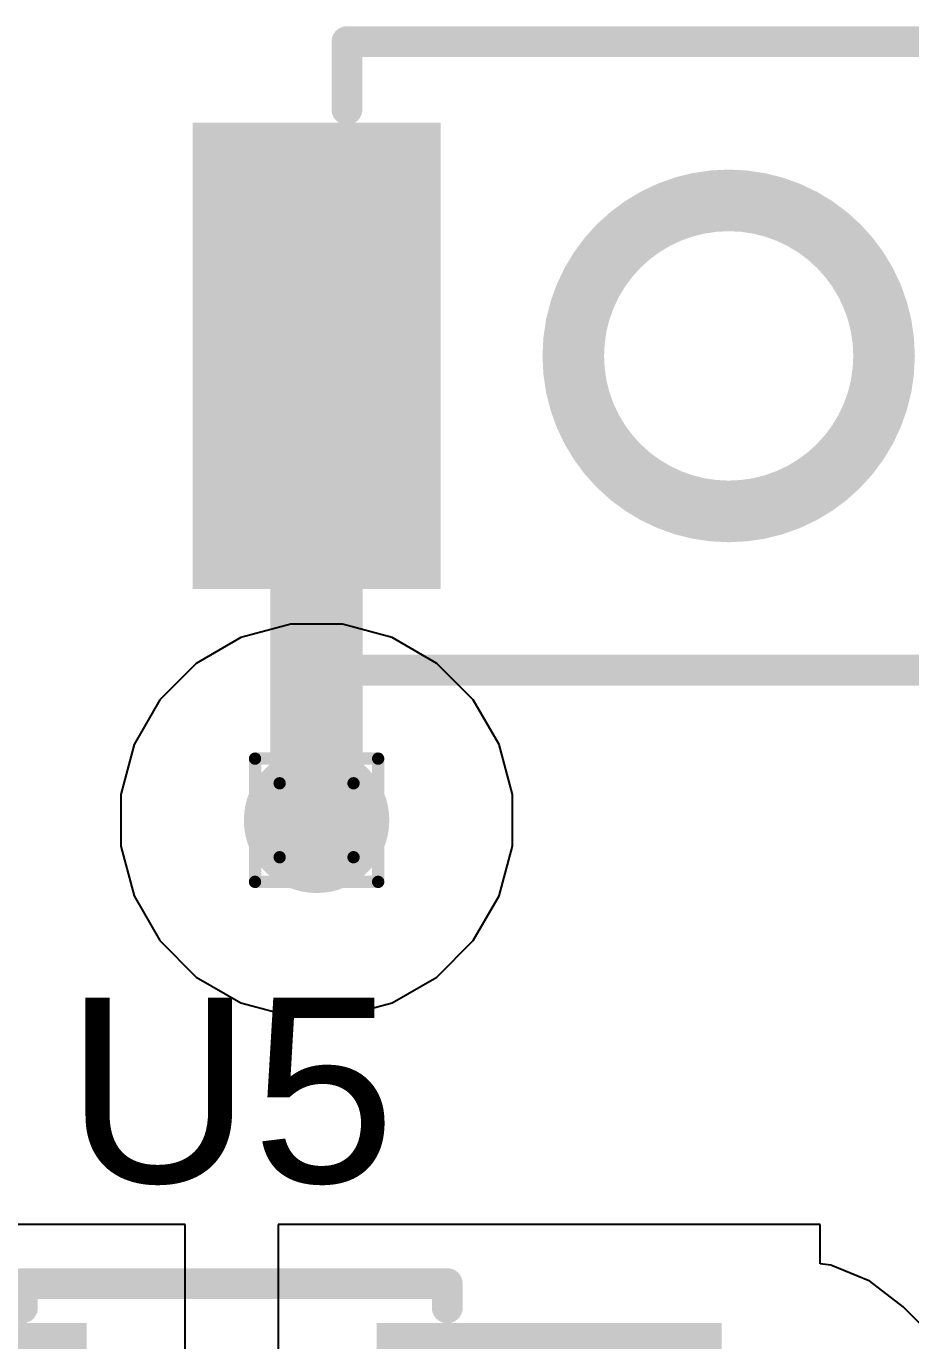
# Model space of a CAD drawing. Header units: inches. Extents: x -5 to 230, y -4 to 159.
# Drawn here: x 6.7 to 10.34, y 29.84 to 35.26 of the extents above; entities that cross this region are included whole.
import ezdxf

# ---------------------------------------------------------------- set-up
doc = ezdxf.new("R2010")
doc.units = ezdxf.units.IN
for name, color, linetype in [('Bottom Layer', 5, 'Continuous'), ('Drill Drawing', 1, 'Continuous'), ('Layer 1', 16, 'Continuous'), ('Layer 2', 76, 'Continuous'), ('Top Layer', 1, 'Continuous'), ('Top Overlay', 2, 'Continuous'), ('Top Paste', 8, 'Continuous'), ('Top Solder', 216, 'Continuous'), ('Via Holes', 16, 'Continuous')]:
    doc.layers.add(name, color=color, linetype=linetype)
doc.styles.add('Arial', font='', dxfattribs={"height": 0.2})
doc.styles.get('Arial').set_extended_font_data('Arial')

# ---------------------------------------------------------------- blocks, each defined once
blk = doc.blocks.new('SOT_23_6_70')
at = {"layer": 'Top Layer'}
for points in [[(-1.92, 1.26), (-0.7, 1.26), (-0.7, 0.64), (-1.92, 0.64)], [(0.7, 1.26), (1.92, 1.26), (1.92, 0.64), (0.7, 0.64)], [(-1.92, 0.31), (-0.7, 0.31), (-0.7, -0.31), (-1.92, -0.31)], [(0.7, 0.31), (1.92, 0.31), (1.92, -0.31), (0.7, -0.31)], [(-1.92, -0.64), (-0.7, -0.64), (-0.7, -1.26), (-1.92, -1.26)], [(0.7, -0.64), (1.92, -0.64), (1.92, -1.26), (0.7, -1.26)]]:
    blk.add_hatch(color=1, dxfattribs=at).paths.add_polyline_path(points)
at = {"layer": 'Top Paste'}
for points in [[(-1.92, 1.26), (-0.7, 1.26), (-0.7, 0.64), (-1.92, 0.64)], [(0.7, 1.26), (1.92, 1.26), (1.92, 0.64), (0.7, 0.64)], [(-1.92, 0.31), (-0.7, 0.31), (-0.7, -0.31), (-1.92, -0.31)], [(0.7, 0.31), (1.92, 0.31), (1.92, -0.31), (0.7, -0.31)], [(-1.92, -0.64), (-0.7, -0.64), (-0.7, -1.26), (-1.92, -1.26)], [(0.7, -0.64), (1.92, -0.64), (1.92, -1.26), (0.7, -1.26)]]:
    blk.add_hatch(color=8, dxfattribs=at).paths.add_polyline_path(points)
at = {"layer": 'Top Solder'}
for points in [[(-2.0216, 1.3616), (-0.5984, 1.3616), (-0.5984, 0.5384), (-2.0216, 0.5384)], [(0.5984, 1.3616), (2.0216, 1.3616), (2.0216, 0.5384), (0.5984, 0.5384)], [(-2.0216, 0.4116), (-0.5984, 0.4116), (-0.5984, -0.4116), (-2.0216, -0.4116)], [(0.5984, 0.4116), (2.0216, 0.4116), (2.0216, -0.4116), (0.5984, -0.4116)], [(-2.0216, -0.5384), (-0.5984, -0.5384), (-0.5984, -1.3616), (-2.0216, -1.3616)], [(0.5984, -0.5384), (2.0216, -0.5384), (2.0216, -1.3616), (0.5984, -1.3616)]]:
    blk.add_hatch(color=216, dxfattribs=at).paths.add_polyline_path(points)
at = {"layer": 'Top Overlay'}
for points in [[(-0.889, 1.524, 0.127, 0.127, 0), (-0.889, 1.424, 0.127, 0.127, 0)], [(0.8636, 1.524, 0.127, 0.127, 0), (-0.889, 1.524, 0.127, 0.127, 0)], [(0.8636, 1.524, 0.127, 0.127, 0), (0.8636, 1.424, 0.127, 0.127, 0)], [(-2.1844, 1.0922, 0.127, 0.127, 0), (-2.1844, 0.8382, 0.127, 0.127, 0)], [(-2.0574, 0.9652, 0.127, 0.127, 0), (-2.1844, 1.0922, 0.127, 0.127, 0)], [(-2.0574, 0.9652, 0.127, 0.127, 0), (-2.1844, 0.8382, 0.127, 0.127, 0)], [(-0.889, -1.424, 0.127, 0.127, 0), (-0.889, -1.524, 0.127, 0.127, 0)], [(0.8636, -1.424, 0.127, 0.127, 0), (0.8636, -1.524, 0.127, 0.127, 0)], [(0.8636, -1.524, 0.127, 0.127, 0), (-0.889, -1.524, 0.127, 0.127, 0)]]:
    blk.add_lwpolyline(points, format="xyseb", dxfattribs=at)
for points in [[(-0.9207, 1.524, 0.0635, 0.0635, 1), (-0.8572, 1.524, 0.0635, 0.0635, 1)], [(-0.9207, 1.524, 0.0635, 0.0635, 1), (-0.8572, 1.524, 0.0635, 0.0635, 1)], [(0.8318, 1.524, 0.0635, 0.0635, 1), (0.8953, 1.524, 0.0635, 0.0635, 1)], [(0.8318, 1.524, 0.0635, 0.0635, 1), (0.8953, 1.524, 0.0635, 0.0635, 1)], [(-0.9207, 1.424, 0.0635, 0.0635, 1), (-0.8572, 1.424, 0.0635, 0.0635, 1)], [(0.8318, 1.424, 0.0635, 0.0635, 1), (0.8953, 1.424, 0.0635, 0.0635, 1)], [(-2.2161, 1.0922, 0.0635, 0.0635, 1), (-2.1526, 1.0922, 0.0635, 0.0635, 1)], [(-2.2161, 1.0922, 0.0635, 0.0635, 1), (-2.1526, 1.0922, 0.0635, 0.0635, 1)], [(-2.0892, 0.9652, 0.0635, 0.0635, 1), (-2.0257, 0.9652, 0.0635, 0.0635, 1)], [(-2.0892, 0.9652, 0.0635, 0.0635, 1), (-2.0257, 0.9652, 0.0635, 0.0635, 1)], [(-2.2161, 0.8382, 0.0635, 0.0635, 1), (-2.1526, 0.8382, 0.0635, 0.0635, 1)], [(-2.2161, 0.8382, 0.0635, 0.0635, 1), (-2.1526, 0.8382, 0.0635, 0.0635, 1)], [(-0.9207, -1.424, 0.0635, 0.0635, 1), (-0.8572, -1.424, 0.0635, 0.0635, 1)], [(0.8318, -1.424, 0.0635, 0.0635, 1), (0.8953, -1.424, 0.0635, 0.0635, 1)], [(-0.9207, -1.524, 0.0635, 0.0635, 1), (-0.8572, -1.524, 0.0635, 0.0635, 1)], [(-0.9207, -1.524, 0.0635, 0.0635, 1), (-0.8572, -1.524, 0.0635, 0.0635, 1)], [(0.8318, -1.524, 0.0635, 0.0635, 1), (0.8953, -1.524, 0.0635, 0.0635, 1)], [(0.8318, -1.524, 0.0635, 0.0635, 1), (0.8953, -1.524, 0.0635, 0.0635, 1)]]:
    blk.add_lwpolyline(points, format="xyseb", close=True, dxfattribs=at)
blk = doc.blocks.new('B3U_1000P_78')
at = {"layer": 'Top Layer'}
for points in [[(-2.11, 0.86), (-1.29, 0.86), (-1.29, -0.86), (-2.11, -0.86)], [(1.29, 0.86), (2.11, 0.86), (2.11, -0.86), (1.29, -0.86)]]:
    blk.add_hatch(color=1, dxfattribs=at).paths.add_polyline_path(points)
at = {"layer": 'Top Paste'}
for points in [[(-2.11, 0.86), (-1.29, 0.86), (-1.29, -0.86), (-2.11, -0.86)], [(1.29, 0.86), (2.11, 0.86), (2.11, -0.86), (1.29, -0.86)]]:
    blk.add_hatch(color=8, dxfattribs=at).paths.add_polyline_path(points)
at = {"layer": 'Top Solder'}
for points in [[(-2.2116, 0.9616), (-1.1884, 0.9616), (-1.1884, -0.9616), (-2.2116, -0.9616)], [(1.1884, 0.9616), (2.2116, 0.9616), (2.2116, -0.9616), (1.1884, -0.9616)]]:
    blk.add_hatch(color=216, dxfattribs=at).paths.add_polyline_path(points)
at = {"layer": 'Top Overlay'}
for points in [[(1.5748, 1.2954, 0.127, 0.127, 0), (-1.5748, 1.2954, 0.127, 0.127, 0)], [(-1.5748, 1.2954, 0.127, 0.127, 0), (-1.5748, 1.016, 0.127, 0.127, 0)], [(1.5748, 1.2954, 0.127, 0.127, 0), (1.5748, 1.016, 0.127, 0.127, 0)], [(-1.5748, -1.016, 0.127, 0.127, 0), (-1.5748, -1.2954, 0.127, 0.127, 0)], [(1.5748, -1.016, 0.127, 0.127, 0), (1.5748, -1.2954, 0.127, 0.127, 0)], [(1.5748, -1.2954, 0.127, 0.127, 0), (-1.5748, -1.2954, 0.127, 0.127, 0)]]:
    blk.add_lwpolyline(points, format="xyseb", dxfattribs=at)
for points in [[(-1.6065, 1.2954, 0.0635, 0.0635, 1), (-1.5431, 1.2954, 0.0635, 0.0635, 1)], [(-1.6065, 1.2954, 0.0635, 0.0635, 1), (-1.5431, 1.2954, 0.0635, 0.0635, 1)], [(1.5431, 1.2954, 0.0635, 0.0635, 1), (1.6066, 1.2954, 0.0635, 0.0635, 1)], [(1.5431, 1.2954, 0.0635, 0.0635, 1), (1.6066, 1.2954, 0.0635, 0.0635, 1)], [(-1.6065, 1.016, 0.0635, 0.0635, 1), (-1.5431, 1.016, 0.0635, 0.0635, 1)], [(1.5431, 1.016, 0.0635, 0.0635, 1), (1.6066, 1.016, 0.0635, 0.0635, 1)], [(0.6411, 0, 0.254, 0.254, 1), (-0.6411, 0, 0.254, 0.254, 1)], [(-0.7046, 0, 0.127, 0.127, 1), (-0.5776, 0, 0.127, 0.127, 1)], [(0.5776, 0, 0.127, 0.127, 1), (0.7046, 0, 0.127, 0.127, 1)], [(-1.6065, -1.016, 0.0635, 0.0635, 1), (-1.5431, -1.016, 0.0635, 0.0635, 1)], [(1.5431, -1.016, 0.0635, 0.0635, 1), (1.6066, -1.016, 0.0635, 0.0635, 1)], [(-1.6065, -1.2954, 0.0635, 0.0635, 1), (-1.5431, -1.2954, 0.0635, 0.0635, 1)], [(-1.6065, -1.2954, 0.0635, 0.0635, 1), (-1.5431, -1.2954, 0.0635, 0.0635, 1)], [(1.5431, -1.2954, 0.0635, 0.0635, 1), (1.6066, -1.2954, 0.0635, 0.0635, 1)], [(1.5431, -1.2954, 0.0635, 0.0635, 1), (1.6066, -1.2954, 0.0635, 0.0635, 1)]]:
    blk.add_lwpolyline(points, format="xyseb", close=True, dxfattribs=at)

msp = doc.modelspace()

# ---------------------------------------------------------------- hatches: boundary and pattern name
at = {"layer": 'Bottom Layer'}
h = msp.add_hatch(color=5, dxfattribs=at)
edge = h.paths.add_edge_path()
edge.add_arc((7.8937, 31.9837), 0.3, 0, 360)
at = {"layer": 'Layer 1'}
h = msp.add_hatch(color=16, dxfattribs=at)
edge = h.paths.add_edge_path()
edge.add_arc((7.8937, 31.9837), 0.3, 0, 360)
at = {"layer": 'Layer 2'}
h = msp.add_hatch(color=76, dxfattribs=at)
edge = h.paths.add_edge_path()
edge.add_arc((7.8937, 31.9837), 0.3, 0, 360)
at = {"layer": 'Top Layer'}
h = msp.add_hatch(color=1, dxfattribs=at)
edge = h.paths.add_edge_path()
edge.add_arc((7.8937, 31.9837), 0.3, 0, 360)
at = {"layer": 'Via Holes'}
h = msp.add_hatch(color=7, dxfattribs=at)
edge = h.paths.add_edge_path()
edge.add_arc((7.8937, 31.9837), 0.15, 0, 360)

# ---------------------------------------------------------------- linework, layer by layer
at = {"layer": 'Drill Drawing'}
for points in [[(7.6397, 32.2377, 0.0508, 0.0508, 0), (8.1477, 32.2377, 0.0508, 0.0508, 0)], [(7.6397, 31.7297, 0.0508, 0.0508, 0), (7.6397, 32.2377, 0.0508, 0.0508, 0)], [(8.1477, 31.7297, 0.0508, 0.0508, 0), (8.1477, 32.2377, 0.0508, 0.0508, 0)], [(7.7413, 32.1361, 0.0508, 0.0508, 0), (8.0461, 32.1361, 0.0508, 0.0508, 0)], [(7.7413, 31.8313, 0.0508, 0.0508, 0), (7.7413, 32.1361, 0.0508, 0.0508, 0)], [(8.0461, 31.8313, 0.0508, 0.0508, 0), (8.0461, 32.1361, 0.0508, 0.0508, 0)], [(7.7413, 31.8313, 0.0508, 0.0508, 0), (8.0461, 31.8313, 0.0508, 0.0508, 0)], [(7.6397, 31.7297, 0.0508, 0.0508, 0), (8.1477, 31.7297, 0.0508, 0.0508, 0)]]:
    msp.add_lwpolyline(points, format="xyseb", dxfattribs=at)
for points in [[(7.627, 32.2377, 0.0254, 0.0254, 1), (7.6524, 32.2377, 0.0254, 0.0254, 1)], [(7.627, 32.2377, 0.0254, 0.0254, 1), (7.6524, 32.2377, 0.0254, 0.0254, 1)], [(8.135, 32.2377, 0.0254, 0.0254, 1), (8.1604, 32.2377, 0.0254, 0.0254, 1)], [(8.135, 32.2377, 0.0254, 0.0254, 1), (8.1604, 32.2377, 0.0254, 0.0254, 1)], [(7.7286, 32.1361, 0.0254, 0.0254, 1), (7.754, 32.1361, 0.0254, 0.0254, 1)], [(7.7286, 32.1361, 0.0254, 0.0254, 1), (7.754, 32.1361, 0.0254, 0.0254, 1)], [(8.0334, 32.1361, 0.0254, 0.0254, 1), (8.0588, 32.1361, 0.0254, 0.0254, 1)], [(8.0334, 32.1361, 0.0254, 0.0254, 1), (8.0588, 32.1361, 0.0254, 0.0254, 1)], [(7.7286, 31.8313, 0.0254, 0.0254, 1), (7.754, 31.8313, 0.0254, 0.0254, 1)], [(7.7286, 31.8313, 0.0254, 0.0254, 1), (7.754, 31.8313, 0.0254, 0.0254, 1)], [(8.0334, 31.8313, 0.0254, 0.0254, 1), (8.0588, 31.8313, 0.0254, 0.0254, 1)], [(8.0334, 31.8313, 0.0254, 0.0254, 1), (8.0588, 31.8313, 0.0254, 0.0254, 1)], [(7.627, 31.7297, 0.0254, 0.0254, 1), (7.6524, 31.7297, 0.0254, 0.0254, 1)], [(7.627, 31.7297, 0.0254, 0.0254, 1), (7.6524, 31.7297, 0.0254, 0.0254, 1)], [(8.135, 31.7297, 0.0254, 0.0254, 1), (8.1604, 31.7297, 0.0254, 0.0254, 1)], [(8.135, 31.7297, 0.0254, 0.0254, 1), (8.1604, 31.7297, 0.0254, 0.0254, 1)]]:
    msp.add_lwpolyline(points, format="xyseb", close=True, dxfattribs=at)
at = {"layer": 'Layer 2'}
for p, q in [((7.7873, 32.7917), (7.5818, 32.7366)), ((8, 32.7917), (7.7873, 32.7917)), ((8.2055, 32.7366), (8, 32.7917)), ((7.5818, 32.7366), (7.3975, 32.6303)), ((8.3898, 32.6303), (8.2055, 32.7366)), ((7.3975, 32.6303), (7.2471, 32.4798)), ((8.5402, 32.4798), (8.3898, 32.6303)), ((7.2471, 32.4798), (7.1407, 32.2956)), ((8.6466, 32.2956), (8.5402, 32.4798)), ((7.1407, 32.2956), (7.0857, 32.0901)), ((8.7017, 32.0901), (8.6466, 32.2956)), ((7.0857, 32.0901), (7.0857, 31.8773)), ((8.7017, 31.8773), (8.7017, 32.0901)), ((7.0857, 31.8773), (7.1407, 31.6718)), ((8.6466, 31.6718), (8.7017, 31.8773)), ((7.1407, 31.6718), (7.2471, 31.4876)), ((8.5402, 31.4876), (8.6466, 31.6718)), ((7.2471, 31.4876), (7.3975, 31.3371)), ((8.3898, 31.3371), (8.5402, 31.4876)), ((7.3975, 31.3371), (7.5818, 31.2308)), ((8.2055, 31.2308), (8.3898, 31.3371)), ((7.5818, 31.2308), (7.7873, 31.1757)), ((8, 31.1757), (8.2055, 31.2308)), ((7.7873, 31.1757), (8, 31.1757))]:
    msp.add_line(p, q, dxfattribs=at)
at = {"layer": 'Top Layer'}
for p, q in [((7.3518, 30.3176), (6.2368, 30.3176)), ((7.3518, 28.6816), (7.3518, 30.3176)), ((9.9718, 30.3176), (7.7358, 30.3176)), ((7.7358, 30.3176), (7.7358, 28.6816)), ((9.9718, 30.1555), (9.9718, 30.3176)), ((10.0152, 30.1498), (9.9718, 30.1555)), ((10.1758, 30.0833), (10.0152, 30.1498)), ((10.3138, 29.9774), (10.1758, 30.0833)), ((10.5043, 29.7869), (10.3138, 29.9774))]:
    msp.add_line(p, q, dxfattribs=at)
msp.add_lwpolyline([(7.8937, 31.9837, 0.381, 0.381, 0), (7.8937, 33.898, 0.381, 0.381, 0)], format="xyseb", dxfattribs=at)
for points in [[(7.7984, 33.898, 0.1905, 0.1905, 1), (7.9889, 33.898, 0.1905, 0.1905, 1)], [(7.7984, 31.9837, 0.1905, 0.1905, 1), (7.9889, 31.9837, 0.1905, 0.1905, 1)]]:
    msp.add_lwpolyline(points, format="xyseb", close=True, dxfattribs=at)

# ---------------------------------------------------------------- block references
at = {"rotation": 180}
for name, p in [('B3U_1000P_78', (9.5937, 33.898)), ('SOT_23_6_70', (7.5438, 28.5496))]:
    msp.add_blockref(name, p, dxfattribs=at)

# ---------------------------------------------------------------- texts
at = {"layer": 'Top Overlay', "style": 'Arial'}
msp.add_text('U5', height=0.762, dxfattribs=at).set_placement((6.8582, 30.4899))

doc.saveas('drawing.dxf')
